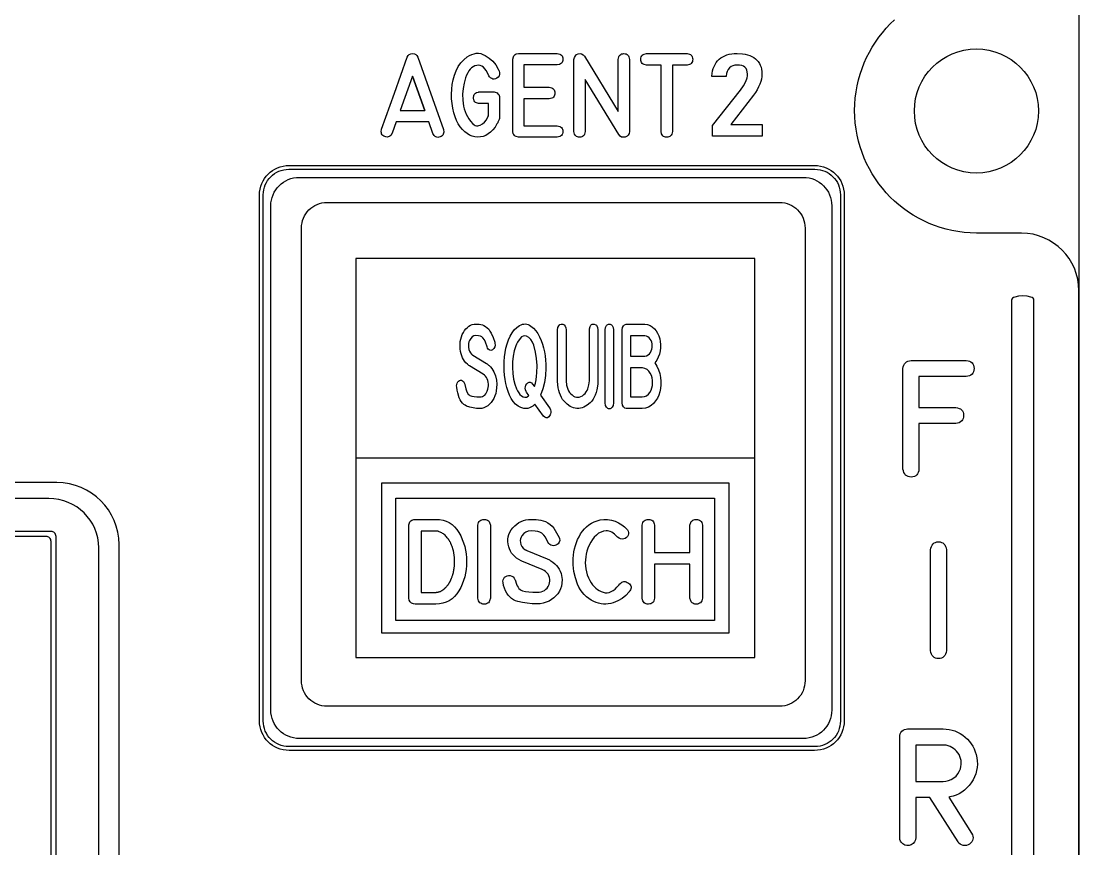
# Model space of a CAD drawing. Extents: x 27 to 704, y 10 to 614.
# Drawn here: x 483.9 to 526.32, y 533.71 to 566.89 of the extents above; entities that cross this region are included whole.
import ezdxf

# ---------------------------------------------------------------- set-up
doc = ezdxf.new("R2010")
doc.units = 0
for name, color, linetype in [('_BACKPANEL', 5, 'CONTINUOUS'), ('_ENGRAVING', 105, 'CONTINUOUS'), ('_LABELS', 30, 'CONTINUOUS'), ('_TOPLAYER', 1, 'CONTINUOUS')]:
    doc.layers.add(name, color=color, linetype=linetype)

msp = doc.modelspace()

# ---------------------------------------------------------------- linework, layer by layer
at = {"layer": '_BACKPANEL'}
for points in [[(526.321, 576.81), (526.321, 572.142), (526.321, 562.805), (526.321, 553.469), (526.321, 511.454), (526.321, 502.117), (203.984, 502.117), (203.984, 511.454), (203.984, 553.469), (203.984, 562.805), (203.984, 572.142), (203.984, 576.81)], [(522.213, 560.802), (521.959, 560.815), (521.712, 560.852), (521.473, 560.914), (521.245, 560.997), (521.027, 561.102), (520.822, 561.227), (520.631, 561.37), (520.454, 561.53), (520.293, 561.707), (520.15, 561.899), (520.026, 562.104), (519.921, 562.321), (519.837, 562.55), (519.776, 562.788), (519.738, 563.035), (519.725, 563.29), (519.738, 563.544), (519.776, 563.791), (519.837, 564.03), (519.921, 564.258), (520.026, 564.476), (520.15, 564.681), (520.293, 564.873), (520.454, 565.049), (520.631, 565.21), (520.822, 565.353), (521.027, 565.478), (521.245, 565.583), (521.473, 565.666), (521.712, 565.727), (521.959, 565.765), (522.213, 565.778), (522.468, 565.765), (522.715, 565.727), (522.953, 565.666), (523.182, 565.583), (523.399, 565.478), (523.605, 565.353), (523.796, 565.21), (523.973, 565.049), (524.133, 564.873), (524.277, 564.681), (524.401, 564.476), (524.506, 564.258), (524.59, 564.03), (524.651, 563.791), (524.689, 563.544), (524.702, 563.29), (524.689, 563.035), (524.651, 562.788), (524.59, 562.55), (524.506, 562.321), (524.401, 562.104), (524.277, 561.899), (524.133, 561.707), (523.973, 561.53), (523.796, 561.37), (523.605, 561.227), (523.399, 561.102), (523.182, 560.997), (522.953, 560.914), (522.715, 560.852), (522.468, 560.815)], [(494.636, 560.954), (515.732, 560.954), (515.837, 560.949), (515.939, 560.933), (516.038, 560.908), (516.132, 560.874), (516.222, 560.831), (516.307, 560.779), (516.386, 560.72), (516.459, 560.654), (516.525, 560.581), (516.584, 560.502), (516.635, 560.417), (516.678, 560.327), (516.713, 560.233), (516.738, 560.134), (516.754, 560.032), (516.759, 559.927), (516.759, 538.832), (516.754, 538.726), (516.738, 538.624), (516.713, 538.526), (516.678, 538.431), (516.635, 538.341), (516.584, 538.257), (516.525, 538.177), (516.459, 538.105), (516.386, 538.038), (516.307, 537.979), (516.222, 537.928), (516.132, 537.885), (516.038, 537.85), (515.939, 537.825), (515.837, 537.81), (515.732, 537.804), (494.636, 537.804), (494.531, 537.81), (494.429, 537.825), (494.33, 537.85), (494.236, 537.885), (494.146, 537.928), (494.061, 537.979), (493.982, 538.038), (493.909, 538.105), (493.843, 538.177), (493.784, 538.257), (493.733, 538.341), (493.689, 538.431), (493.655, 538.526), (493.63, 538.624), (493.614, 538.726), (493.609, 538.832), (493.609, 559.927), (493.614, 560.032), (493.63, 560.134), (493.655, 560.233), (493.689, 560.327), (493.733, 560.417), (493.784, 560.502), (493.843, 560.581), (493.909, 560.654), (493.982, 560.72), (494.061, 560.779), (494.146, 560.831), (494.236, 560.874), (494.33, 560.908), (494.429, 560.933), (494.531, 560.949)]]:
    msp.add_lwpolyline(points, close=True, dxfattribs=at)
at = {"layer": '_ENGRAVING'}
for points in [[(498.353, 562.555), (498.869, 564), (499.385, 565.445), (499.418, 565.51), (499.465, 565.557), (499.524, 565.585), (499.596, 565.595), (499.668, 565.587), (499.728, 565.559), (499.774, 565.511), (499.808, 565.445), (500.839, 562.547), (500.848, 562.442), (500.842, 562.397), (500.828, 562.357), (500.807, 562.322), (500.779, 562.293), (500.743, 562.268), (500.7, 562.249), (500.655, 562.236), (500.613, 562.232), (500.573, 562.237), (500.535, 562.25), (500.501, 562.271), (500.469, 562.301), (500.413, 562.386), (500.247, 562.855), (498.937, 562.855), (498.776, 562.398), (498.719, 562.312), (498.687, 562.282), (498.652, 562.261), (498.614, 562.248), (498.573, 562.244), (498.53, 562.249), (498.484, 562.263), (498.44, 562.283), (498.404, 562.308), (498.376, 562.337), (498.356, 562.372), (498.344, 562.41), (498.339, 562.454)], [(502.255, 563.591), (502.241, 563.593), (502.155, 563.616), (502.121, 563.636), (502.093, 563.662), (502.072, 563.693), (502.057, 563.73), (502.044, 563.821), (502.057, 563.911), (502.072, 563.948), (502.093, 563.979), (502.121, 564.005), (502.155, 564.025), (502.241, 564.048), (502.255, 564.052), (502.269, 564.052), (502.863, 564.052), (502.908, 564.047), (502.949, 564.035), (502.988, 564.013), (503.023, 563.984), (503.052, 563.948), (503.073, 563.909), (503.085, 563.866), (503.089, 563.821), (503.089, 562.99), (503.07, 562.947), (503.059, 562.921), (503.048, 562.896), (503.035, 562.872), (503.022, 562.847), (503.011, 562.822), (502.998, 562.798), (502.983, 562.773), (502.903, 562.647), (502.818, 562.537), (502.728, 562.445), (502.634, 562.371), (502.534, 562.313), (502.43, 562.273), (502.322, 562.25), (502.208, 562.245), (502.095, 562.256), (501.986, 562.283), (501.882, 562.326), (501.782, 562.384), (501.687, 562.459), (501.597, 562.549), (501.511, 562.656), (501.43, 562.778), (501.36, 562.91), (501.3, 563.057), (501.249, 563.22), (501.208, 563.399), (501.179, 563.586), (501.161, 563.775), (501.157, 563.967), (501.165, 564.161), (501.187, 564.353), (501.224, 564.54), (501.276, 564.723), (501.343, 564.901), (501.426, 565.068), (501.528, 565.217), (501.648, 565.347), (501.787, 565.459), (501.879, 565.516), (501.971, 565.559), (502.062, 565.588), (502.152, 565.602), (502.242, 565.603), (502.331, 565.589), (502.419, 565.561), (502.507, 565.519), (502.672, 565.411), (502.814, 565.284), (502.934, 565.137), (503.031, 564.969), (503.044, 564.943), (503.054, 564.92), (503.067, 564.896), (503.085, 564.821), (503.084, 564.754), (503.064, 564.694), (503.025, 564.642), (502.977, 564.602), (502.928, 564.577), (502.876, 564.567), (502.822, 564.572), (502.771, 564.589), (502.726, 564.617), (502.687, 564.655), (502.654, 564.704), (502.605, 564.814), (502.553, 564.908), (502.497, 564.985), (502.438, 565.045), (502.376, 565.089), (502.31, 565.115), (502.241, 565.125), (502.169, 565.119), (502.097, 565.098), (502.03, 565.065), (501.967, 565.021), (501.91, 564.964), (501.856, 564.897), (501.808, 564.817), (501.764, 564.726), (501.724, 564.624), (501.663, 564.41), (501.624, 564.188), (501.606, 563.959), (501.61, 563.721), (501.622, 563.603), (501.641, 563.488), (501.668, 563.377), (501.703, 563.27), (501.745, 563.166), (501.795, 563.067), (501.853, 562.971), (501.919, 562.88), (502.015, 562.776), (502.063, 562.74), (502.112, 562.714), (502.161, 562.7), (502.21, 562.695), (502.259, 562.702), (502.308, 562.719), (502.402, 562.774), (502.485, 562.848), (502.558, 562.942), (502.62, 563.055), (502.638, 563.091), (502.638, 563.591)], [(505.398, 565.138), (504.065, 565.138), (504.065, 564.242), (505.081, 564.242), (505.181, 564.214), (505.22, 564.193), (505.252, 564.166), (505.277, 564.134), (505.295, 564.097), (505.305, 564.055), (505.309, 564.008), (505.305, 563.961), (505.294, 563.919), (505.276, 563.882), (505.251, 563.851), (505.219, 563.824), (505.18, 563.803), (505.081, 563.776), (504.065, 563.776), (504.065, 562.7), (505.398, 562.7), (505.497, 562.672), (505.536, 562.651), (505.568, 562.625), (505.593, 562.593), (505.61, 562.557), (505.621, 562.515), (505.625, 562.468), (505.621, 562.422), (505.61, 562.38), (505.593, 562.344), (505.568, 562.313), (505.536, 562.287), (505.497, 562.266), (505.398, 562.239), (503.842, 562.239), (503.752, 562.263), (503.715, 562.284), (503.684, 562.31), (503.658, 562.342), (503.638, 562.38), (503.613, 562.472), (503.613, 565.366), (503.639, 565.461), (503.66, 565.5), (503.686, 565.532), (503.717, 565.557), (503.753, 565.576), (503.842, 565.595), (505.398, 565.595), (505.497, 565.574), (505.536, 565.555), (505.568, 565.529), (505.592, 565.497), (505.61, 565.459), (505.62, 565.415), (505.624, 565.365), (505.62, 565.315), (505.609, 565.271), (505.592, 565.234), (505.567, 565.202), (505.535, 565.177), (505.496, 565.158)], [(508.292, 562.465), (508.281, 562.387), (508.251, 562.324), (508.2, 562.278), (508.128, 562.246), (508.051, 562.235), (507.983, 562.247), (507.925, 562.284), (507.875, 562.344), (506.525, 564.551), (506.525, 562.465), (506.497, 562.365), (506.476, 562.325), (506.45, 562.293), (506.419, 562.268), (506.384, 562.25), (506.343, 562.239), (506.297, 562.236), (506.252, 562.239), (506.211, 562.25), (506.175, 562.268), (506.145, 562.293), (506.119, 562.325), (506.098, 562.365), (506.071, 562.465), (506.071, 565.359), (506.091, 565.437), (506.126, 565.501), (506.177, 565.55), (506.243, 565.584), (506.313, 565.598), (506.377, 565.586), (506.436, 565.547), (506.488, 565.482), (507.838, 563.271), (507.838, 565.359), (507.864, 565.462), (507.885, 565.502), (507.912, 565.535), (507.944, 565.56), (507.981, 565.578), (508.024, 565.588), (508.072, 565.591), (508.12, 565.587), (508.162, 565.576), (508.198, 565.558), (508.229, 565.532), (508.253, 565.5), (508.272, 565.46), (508.292, 565.359)], [(509.568, 562.468), (509.568, 565.133), (508.978, 565.133), (508.88, 565.154), (508.841, 565.174), (508.809, 565.2), (508.785, 565.232), (508.767, 565.27), (508.757, 565.314), (508.754, 565.364), (508.757, 565.414), (508.768, 565.458), (508.786, 565.496), (508.81, 565.528), (508.842, 565.554), (508.88, 565.574), (508.978, 565.595), (510.61, 565.595), (510.707, 565.574), (510.745, 565.554), (510.776, 565.528), (510.801, 565.496), (510.818, 565.458), (510.829, 565.414), (510.832, 565.364), (510.829, 565.313), (510.819, 565.269), (510.801, 565.231), (510.777, 565.199), (510.746, 565.173), (510.707, 565.154), (510.61, 565.133), (510.021, 565.133), (510.021, 562.468), (509.993, 562.367), (509.971, 562.327), (509.944, 562.295), (509.911, 562.27), (509.874, 562.252), (509.832, 562.242), (509.784, 562.239), (509.737, 562.243), (509.696, 562.255), (509.66, 562.273), (509.63, 562.298), (509.606, 562.33), (509.587, 562.369)], [(512.61, 565.6), (512.837, 565.587), (512.941, 565.57), (513.037, 565.546), (513.126, 565.516), (513.208, 565.479), (513.283, 565.436), (513.35, 565.386), (513.411, 565.33), (513.464, 565.268), (513.508, 565.2), (513.545, 565.126), (513.573, 565.047), (513.593, 564.961), (513.605, 564.87), (513.609, 564.772), (513.609, 564.766), (513.604, 564.67), (513.588, 564.571), (513.561, 564.468), (513.523, 564.362), (513.475, 564.253), (513.416, 564.144), (513.348, 564.035), (513.269, 563.925), (512.358, 562.75), (513.62, 562.75), (513.62, 562.287), (511.631, 562.287), (511.631, 562.711), (512.756, 564.128), (512.874, 564.3), (512.96, 564.466), (513.013, 564.623), (513.027, 564.695), (513.031, 564.764), (513.031, 564.772), (513.024, 564.855), (513.005, 564.927), (512.972, 564.989), (512.926, 565.041), (512.868, 565.081), (512.798, 565.11), (512.716, 565.127), (512.623, 565.133), (512.528, 565.126), (512.444, 565.104), (512.37, 565.068), (512.306, 565.018), (512.253, 564.955), (512.214, 564.879), (512.187, 564.791), (512.172, 564.689), (512.172, 564.673), (511.594, 564.673), (511.594, 564.689), (511.607, 564.796), (511.627, 564.896), (511.654, 564.99), (511.688, 565.077), (511.729, 565.158), (511.777, 565.233), (511.833, 565.301), (511.895, 565.363), (511.964, 565.419), (512.039, 565.467), (512.119, 565.507), (512.206, 565.541), (512.298, 565.567), (512.396, 565.585), (512.5, 565.596)], [(500.083, 563.316), (499.594, 564.692), (499.102, 563.316)], [(499.594, 564.692), (500.083, 563.316)], [(494.646, 561.108), (515.722, 561.108), (515.844, 561.101), (515.962, 561.083), (516.076, 561.054), (516.186, 561.014), (516.29, 560.964), (516.388, 560.905), (516.48, 560.836), (516.564, 560.76), (516.641, 560.675), (516.709, 560.584), (516.769, 560.485), (516.819, 560.381), (516.859, 560.272), (516.888, 560.158), (516.906, 560.039), (516.912, 559.917), (516.912, 538.842), (516.906, 538.72), (516.888, 538.601), (516.859, 538.487), (516.819, 538.377), (516.769, 538.273), (516.709, 538.175), (516.641, 538.083), (516.564, 537.999), (516.48, 537.922), (516.388, 537.854), (516.29, 537.794), (516.186, 537.744), (516.076, 537.704), (515.962, 537.675), (515.844, 537.657), (515.722, 537.651), (494.646, 537.651), (494.524, 537.657), (494.406, 537.675), (494.291, 537.704), (494.182, 537.744), (494.078, 537.794), (493.98, 537.854), (493.888, 537.922), (493.804, 537.999), (493.727, 538.083), (493.658, 538.175), (493.599, 538.273), (493.549, 538.377), (493.509, 538.487), (493.48, 538.601), (493.462, 538.72), (493.456, 538.842), (493.456, 559.917), (493.462, 560.039), (493.48, 560.158), (493.509, 560.272), (493.549, 560.381), (493.599, 560.485), (493.658, 560.584), (493.727, 560.675), (493.804, 560.76), (493.888, 560.836), (493.98, 560.905), (494.078, 560.964), (494.182, 561.014), (494.291, 561.054), (494.406, 561.083), (494.524, 561.101)], [(495.054, 560.629), (515.27, 560.629), (515.387, 560.623), (515.501, 560.606), (515.611, 560.578), (515.716, 560.54), (515.815, 560.492), (515.91, 560.435), (515.997, 560.369), (516.078, 560.296), (516.152, 560.215), (516.218, 560.127), (516.275, 560.032), (516.323, 559.933), (516.361, 559.828), (516.389, 559.718), (516.406, 559.604), (516.412, 559.487), (516.412, 539.271), (516.406, 539.154), (516.389, 539.041), (516.361, 538.931), (516.323, 538.826), (516.275, 538.726), (516.218, 538.632), (516.152, 538.544), (516.078, 538.463), (515.997, 538.389), (515.91, 538.324), (515.815, 538.267), (515.716, 538.219), (515.611, 538.18), (515.501, 538.152), (515.387, 538.135), (515.27, 538.129), (495.054, 538.129), (494.937, 538.135), (494.824, 538.152), (494.714, 538.18), (494.609, 538.219), (494.509, 538.267), (494.415, 538.324), (494.327, 538.389), (494.246, 538.463), (494.172, 538.544), (494.107, 538.632), (494.05, 538.726), (494.002, 538.826), (493.963, 538.931), (493.935, 539.041), (493.918, 539.154), (493.912, 539.271), (493.912, 559.487), (493.918, 559.604), (493.935, 559.718), (493.963, 559.828), (494.002, 559.933), (494.05, 560.032), (494.107, 560.127), (494.172, 560.215), (494.246, 560.296), (494.327, 560.369), (494.415, 560.435), (494.509, 560.492), (494.609, 560.54), (494.714, 560.578), (494.824, 560.606), (494.937, 560.623)], [(519.267, 548.934), (519.267, 552.962), (519.281, 553.033), (519.303, 553.095), (519.332, 553.149), (519.369, 553.194), (519.413, 553.23), (519.465, 553.257), (519.525, 553.276), (519.592, 553.286), (521.802, 553.286), (521.876, 553.276), (521.941, 553.257), (521.995, 553.229), (522.04, 553.193), (522.074, 553.148), (522.099, 553.095), (522.114, 553.033), (522.119, 552.963), (522.114, 552.893), (522.099, 552.831), (522.074, 552.779), (522.039, 552.734), (521.993, 552.699), (521.938, 552.672), (521.873, 552.654), (521.797, 552.645), (519.909, 552.645), (519.909, 551.396), (521.382, 551.396), (521.456, 551.386), (521.52, 551.368), (521.574, 551.342), (521.619, 551.307), (521.654, 551.264), (521.68, 551.214), (521.695, 551.155), (521.701, 551.087), (521.697, 551.02), (521.683, 550.959), (521.658, 550.907), (521.624, 550.861), (521.579, 550.823), (521.523, 550.793), (521.458, 550.77), (521.382, 550.754), (519.909, 550.754), (519.909, 548.934), (519.899, 548.86), (519.881, 548.796), (519.855, 548.742), (519.82, 548.697), (519.777, 548.662), (519.726, 548.636), (519.667, 548.621), (519.6, 548.615), (519.532, 548.619), (519.471, 548.633), (519.418, 548.657), (519.373, 548.692), (519.335, 548.737), (519.305, 548.793), (519.282, 548.858)], [(521.017, 541.656), (521.001, 541.58), (520.978, 541.515), (520.948, 541.46), (520.911, 541.415), (520.867, 541.38), (520.816, 541.355), (520.757, 541.34), (520.692, 541.335), (520.627, 541.34), (520.569, 541.355), (520.518, 541.381), (520.474, 541.416), (520.437, 541.461), (520.407, 541.516), (520.385, 541.581), (520.369, 541.656), (520.369, 545.693), (520.385, 545.768), (520.407, 545.834), (520.437, 545.889), (520.474, 545.934), (520.518, 545.97), (520.569, 545.995), (520.627, 546.01), (520.692, 546.016), (520.757, 546.011), (520.816, 545.996), (520.867, 545.971), (520.911, 545.936), (520.948, 545.89), (520.978, 545.834), (521.001, 545.769), (521.017, 545.693)], [(522.019, 534.332), (522.05, 534.269), (522.069, 534.209), (522.076, 534.15), (522.072, 534.095), (522.056, 534.042), (522.028, 533.992), (521.988, 533.944), (521.937, 533.899), (521.88, 533.866), (521.819, 533.847), (521.754, 533.84), (521.685, 533.846), (521.618, 533.864), (521.561, 533.894), (521.514, 533.935), (521.476, 533.988), (520.35, 535.766), (519.779, 535.766), (519.779, 534.159), (519.768, 534.066), (519.734, 533.988), (519.678, 533.923), (519.599, 533.872), (519.51, 533.841), (519.424, 533.837), (519.341, 533.858), (519.261, 533.905), (519.206, 533.956), (519.167, 534.016), (519.143, 534.083), (519.135, 534.159), (519.135, 538.193), (519.141, 538.257), (519.159, 538.316), (519.187, 538.37), (519.228, 538.419), (519.277, 538.46), (519.331, 538.49), (519.39, 538.507), (519.455, 538.513), (520.873, 538.513), (520.999, 538.508), (521.12, 538.493), (521.238, 538.467), (521.351, 538.432), (521.46, 538.386), (521.564, 538.33), (521.665, 538.264), (521.761, 538.188), (521.851, 538.104), (521.932, 538.014), (522.004, 537.919), (522.067, 537.819), (522.121, 537.713), (522.166, 537.601), (522.202, 537.485), (522.229, 537.362), (522.247, 537.229), (522.251, 537.098), (522.242, 536.97), (522.22, 536.843), (522.185, 536.719), (522.137, 536.597), (522.076, 536.477), (522.002, 536.359), (521.918, 536.248), (521.827, 536.148), (521.73, 536.06), (521.626, 535.984), (521.516, 535.918), (521.399, 535.865), (521.275, 535.822), (521.145, 535.791), (521.101, 535.785)], [(520.873, 536.408), (520.987, 536.417), (521.097, 536.443), (521.202, 536.488), (521.303, 536.549), (521.394, 536.626), (521.469, 536.713), (521.527, 536.811), (521.569, 536.919), (521.591, 537.006), (521.603, 537.091), (521.606, 537.174), (521.598, 537.254), (521.581, 537.333), (521.554, 537.409), (521.518, 537.483), (521.471, 537.555), (521.417, 537.622), (521.359, 537.681), (521.295, 537.733), (521.227, 537.776), (521.154, 537.811), (521.076, 537.838), (520.993, 537.858), (520.905, 537.869), (519.779, 537.869), (519.779, 536.408)]]:
    msp.add_lwpolyline(points, close=True, dxfattribs=at)
for points in [[(524.522, 523.043), (524.522, 555.715), (524.522, 555.715), (524.512, 555.748), (524.486, 555.779), (524.445, 555.807), (524.39, 555.831), (524.247, 555.866), (524.072, 555.879), (524.071, 555.879), (523.896, 555.866), (523.753, 555.831), (523.698, 555.807), (523.657, 555.779), (523.63, 555.748), (523.621, 555.715), (523.621, 555.715), (523.621, 523.043)], [(487.827, 515.853), (487.827, 545.905), (487.814, 546.159), (487.776, 546.406), (487.714, 546.644), (487.63, 546.872), (487.525, 547.089), (487.4, 547.294), (487.256, 547.485), (487.094, 547.662), (486.917, 547.822), (486.724, 547.965), (486.518, 548.089), (486.3, 548.194), (486.07, 548.277), (485.83, 548.339), (485.582, 548.376), (485.326, 548.389), (431.817, 548.389)], [(487.008, 516.092), (487.008, 545.78), (486.998, 545.981), (486.967, 546.177), (486.918, 546.366), (486.851, 546.547), (486.767, 546.72), (486.666, 546.882), (486.551, 547.034), (486.422, 547.174), (486.28, 547.302), (486.126, 547.415), (485.961, 547.514), (485.786, 547.597), (485.603, 547.663), (485.411, 547.712), (485.212, 547.742), (485.008, 547.752), (432.008, 547.752)]]:
    msp.add_lwpolyline(points, dxfattribs=at)
at = {"layer": '_LABELS'}
for points in [[(513.322, 541.378), (513.322, 557.38), (497.322, 557.38), (497.322, 541.378)], [(502.567, 553.161), (502.586, 553.149), (502.608, 553.134), (502.627, 553.119), (502.645, 553.103), (502.665, 553.088), (502.722, 553.031), (502.772, 552.97), (502.817, 552.903), (502.857, 552.831), (502.919, 552.672), (502.958, 552.492), (502.971, 552.341), (502.968, 552.185), (502.954, 552.075), (502.93, 551.969), (502.896, 551.867), (502.854, 551.769), (502.803, 551.679), (502.746, 551.599), (502.684, 551.531), (502.615, 551.473), (502.537, 551.424), (502.458, 551.389), (502.377, 551.368), (502.296, 551.361), (502.158, 551.367), (502.024, 551.385), (501.893, 551.416), (501.766, 551.459), (501.705, 551.489), (501.648, 551.529), (501.597, 551.58), (501.549, 551.64), (501.507, 551.711), (501.468, 551.793), (501.406, 551.987), (501.384, 552.099), (501.367, 552.215), (501.363, 552.273), (501.369, 552.327), (501.384, 552.378), (501.41, 552.425), (501.442, 552.464), (501.477, 552.488), (501.517, 552.499), (501.56, 552.495), (501.604, 552.475), (501.64, 552.441), (501.669, 552.394), (501.691, 552.333), (501.695, 552.318), (501.729, 552.156), (501.774, 552.031), (501.829, 551.942), (501.861, 551.911), (501.895, 551.889), (501.974, 551.859), (502.066, 551.838), (502.173, 551.827), (502.293, 551.826), (502.349, 551.831), (502.401, 551.845), (502.448, 551.869), (502.491, 551.902), (502.529, 551.945), (502.562, 551.997), (502.591, 552.059), (502.615, 552.131), (502.63, 552.199), (502.637, 552.269), (502.636, 552.34), (502.627, 552.413), (502.611, 552.483), (502.588, 552.547), (502.559, 552.605), (502.523, 552.657), (502.483, 552.697), (502.432, 552.735), (501.878, 553.071), (501.86, 553.084), (501.795, 553.137), (501.737, 553.194), (501.685, 553.257), (501.64, 553.325), (501.601, 553.398), (501.569, 553.476), (501.542, 553.56), (501.523, 553.649), (501.507, 553.754), (501.5, 553.856), (501.501, 553.955), (501.511, 554.051), (501.529, 554.145), (501.556, 554.236), (501.591, 554.324), (501.635, 554.41), (501.684, 554.489), (501.738, 554.557), (501.796, 554.615), (501.857, 554.663), (501.922, 554.699), (501.99, 554.726), (502.063, 554.742), (502.139, 554.747), (502.27, 554.742), (502.395, 554.71), (502.455, 554.688), (502.516, 554.656), (502.587, 554.602), (502.649, 554.54), (502.702, 554.468), (502.747, 554.387), (502.823, 554.21), (502.891, 554.018), (502.902, 553.975), (502.906, 553.898), (502.89, 553.828), (502.86, 553.765), (502.835, 553.735), (502.803, 553.71), (502.77, 553.695), (502.735, 553.692), (502.699, 553.699), (502.664, 553.716), (502.633, 553.743), (502.607, 553.782), (502.585, 553.831), (502.519, 554.027), (502.476, 554.119), (502.42, 554.194), (502.369, 554.233), (502.315, 554.26), (502.237, 554.278), (502.127, 554.283), (502.051, 554.27), (501.985, 554.233), (501.929, 554.174), (501.882, 554.091), (501.857, 554.029), (501.842, 553.963), (501.836, 553.894), (501.839, 553.821), (501.853, 553.734), (501.878, 553.658), (501.915, 553.592), (501.963, 553.536), (501.974, 553.526), (501.987, 553.515), (502, 553.507), (502.014, 553.498)], [(504.944, 552.975), (504.927, 552.686), (504.886, 552.409), (504.821, 552.145), (504.731, 551.894), (505.09, 551.389), (505.115, 551.348), (505.131, 551.303), (505.139, 551.254), (505.139, 551.202), (505.13, 551.15), (505.115, 551.104), (505.092, 551.064), (505.063, 551.03), (505.006, 550.992), (504.951, 550.984), (504.899, 551.008), (504.85, 551.061), (504.506, 551.54), (504.497, 551.53), (504.49, 551.523), (504.419, 551.458), (504.345, 551.41), (504.285, 551.384), (504.225, 551.367), (504.166, 551.358), (504.107, 551.357), (504.065, 551.362), (503.94, 551.399), (503.826, 551.458), (503.724, 551.54), (503.634, 551.645), (503.555, 551.767), (503.485, 551.902), (503.425, 552.049), (503.375, 552.208), (503.337, 552.359), (503.308, 552.521), (503.286, 552.693), (503.273, 552.875), (503.268, 553.061), (503.273, 553.246), (503.287, 553.428), (503.311, 553.608), (503.344, 553.784), (503.388, 553.951), (503.443, 554.11), (503.508, 554.262), (503.585, 554.399), (503.674, 554.516), (503.775, 554.613), (503.889, 554.69), (503.948, 554.719), (504.006, 554.738), (504.064, 554.748), (504.121, 554.75), (504.177, 554.742), (504.233, 554.726), (504.288, 554.7), (504.343, 554.666), (504.446, 554.58), (504.539, 554.48), (504.621, 554.364), (504.692, 554.233), (504.753, 554.091), (504.806, 553.943), (504.85, 553.789), (504.886, 553.63), (504.913, 553.468), (504.931, 553.304), (504.942, 553.14)], [(507.028, 552.473), (507.028, 552.44), (507.023, 552.341), (506.986, 552.104), (506.958, 551.998), (506.923, 551.901), (506.882, 551.811), (506.836, 551.73), (506.782, 551.658), (506.723, 551.593), (506.596, 551.489), (506.531, 551.449), (506.465, 551.417), (506.397, 551.392), (506.329, 551.376), (506.26, 551.368), (506.19, 551.368), (506.119, 551.376), (506.051, 551.392), (505.984, 551.416), (505.918, 551.447), (505.791, 551.535), (505.671, 551.654), (505.616, 551.725), (505.567, 551.804), (505.525, 551.891), (505.49, 551.985), (505.461, 552.088), (505.439, 552.197), (505.416, 552.44), (505.416, 552.473), (505.416, 554.515), (505.429, 554.604), (505.462, 554.678), (505.505, 554.726), (505.558, 554.747), (505.619, 554.742), (505.678, 554.714), (505.72, 554.667), (505.745, 554.601), (505.753, 554.515), (505.753, 552.473), (505.775, 552.295), (505.795, 552.215), (505.822, 552.141), (505.856, 552.072), (505.896, 552.01), (505.942, 551.954), (505.995, 551.904), (506.052, 551.863), (506.109, 551.834), (506.167, 551.818), (506.225, 551.814), (506.285, 551.822), (506.345, 551.842), (506.406, 551.875), (506.467, 551.92), (506.519, 551.969), (506.564, 552.025), (506.601, 552.087), (506.63, 552.155), (506.672, 552.307), (506.692, 552.473), (506.692, 554.515), (506.694, 554.56), (506.716, 554.648), (506.753, 554.707), (506.778, 554.727), (506.806, 554.739), (506.875, 554.743), (506.942, 554.722), (506.968, 554.702), (506.99, 554.676), (507.019, 554.607), (507.028, 554.515)], [(507.66, 551.584), (507.639, 551.482), (507.604, 551.409), (507.581, 551.384), (507.554, 551.366), (507.523, 551.355), (507.489, 551.352), (507.455, 551.355), (507.425, 551.366), (507.398, 551.385), (507.375, 551.41), (507.34, 551.483), (507.32, 551.584), (507.32, 554.512), (507.34, 554.614), (507.375, 554.687), (507.398, 554.713), (507.425, 554.731), (507.455, 554.742), (507.489, 554.746), (507.523, 554.742), (507.554, 554.732), (507.581, 554.713), (507.604, 554.688), (507.639, 554.614), (507.66, 554.512)], [(508.912, 554.747), (509.021, 554.725), (509.121, 554.686), (509.213, 554.63), (509.295, 554.556), (509.366, 554.47), (509.426, 554.376), (509.473, 554.273), (509.509, 554.161), (509.533, 554.044), (509.543, 553.923), (509.541, 553.798), (509.525, 553.67), (509.496, 553.542), (509.451, 553.419), (509.39, 553.302), (509.314, 553.19), (509.398, 553.054), (509.464, 552.911), (509.513, 552.764), (509.544, 552.611), (509.559, 552.458), (509.56, 552.31), (509.545, 552.167), (509.516, 552.029), (509.472, 551.899), (509.415, 551.779), (509.345, 551.669), (509.26, 551.569), (509.164, 551.485), (509.057, 551.422), (508.939, 551.378), (508.809, 551.356), (508.806, 551.356), (508.169, 551.356), (508.104, 551.381), (508.053, 551.427), (508.019, 551.496), (508, 551.586), (508, 554.512), (508.018, 554.603), (508.052, 554.673), (508.103, 554.721), (508.169, 554.747)], [(504.171, 552.011), (504.15, 552.048), (504.127, 552.11), (504.119, 552.172), (504.125, 552.235), (504.145, 552.298), (504.177, 552.353), (504.217, 552.391), (504.27, 552.414), (504.32, 552.414), (504.367, 552.391), (504.412, 552.344), (504.484, 552.242), (504.522, 552.375), (504.552, 552.512), (504.574, 552.652), (504.586, 552.795), (504.592, 553.084), (504.573, 553.369), (504.53, 553.624), (504.454, 553.897), (504.401, 554.025), (504.336, 554.128), (504.259, 554.206), (504.169, 554.26), (504.099, 554.277), (504.032, 554.268), (503.968, 554.233), (503.908, 554.172), (503.805, 554.022), (503.765, 553.946), (503.734, 553.868), (503.673, 553.671), (503.632, 553.46), (503.608, 553.237), (503.603, 553.001), (503.617, 552.765), (503.649, 552.544), (503.699, 552.338), (503.768, 552.147), (503.807, 552.065), (503.853, 551.992), (503.905, 551.926), (503.964, 551.869), (504.027, 551.829), (504.093, 551.813), (504.163, 551.823), (504.235, 551.857), (504.263, 551.879)], [(508.912, 554.277), (508.338, 554.277), (508.338, 553.46), (508.916, 553.46), (508.985, 553.478), (509.045, 553.508), (509.096, 553.552), (509.137, 553.608), (509.168, 553.673), (509.19, 553.74), (509.203, 553.809), (509.207, 553.88), (509.202, 553.951), (509.187, 554.019), (509.164, 554.083), (509.131, 554.145), (509.09, 554.198), (509.039, 554.238), (508.98, 554.264)], [(508.806, 551.824), (508.901, 551.84), (508.985, 551.876), (509.056, 551.931), (509.116, 552.006), (509.163, 552.094), (509.197, 552.186), (509.218, 552.283), (509.226, 552.385), (509.222, 552.487), (509.204, 552.586), (509.174, 552.682), (509.13, 552.775), (509.073, 552.857), (509.002, 552.921), (508.918, 552.967), (508.82, 552.995), (508.338, 552.995), (508.338, 551.824)], [(498.349, 548.362), (498.349, 548.22), (498.349, 542.362), (512.295, 542.362), (512.295, 548.362)], [(498.92, 547.764), (511.705, 547.764), (511.705, 542.862), (498.92, 542.862)], [(499.695, 546.918), (500.527, 546.918), (500.677, 546.909), (500.818, 546.885), (500.949, 546.843), (501.07, 546.785), (501.181, 546.711), (501.283, 546.619), (501.375, 546.512), (501.457, 546.387), (501.529, 546.253), (501.592, 546.115), (501.645, 545.974), (501.689, 545.83), (501.722, 545.683), (501.747, 545.532), (501.761, 545.378), (501.766, 545.22), (501.761, 545.063), (501.747, 544.909), (501.722, 544.758), (501.688, 544.61), (501.645, 544.466), (501.592, 544.325), (501.529, 544.187), (501.456, 544.053), (501.373, 543.929), (501.282, 543.821), (501.18, 543.73), (501.069, 543.655), (500.948, 543.597), (500.817, 543.556), (500.677, 543.531), (500.527, 543.523), (499.695, 543.523), (499.698, 543.523), (499.695, 543.523), (499.631, 543.533), (499.551, 543.562), (499.494, 543.61), (499.46, 543.675), (499.449, 543.758), (499.447, 543.758), (499.449, 546.686), (499.447, 546.699), (499.454, 546.743), (499.469, 546.783), (499.493, 546.82), (499.524, 546.854), (499.562, 546.882), (499.603, 546.902), (499.648, 546.914), (499.697, 546.918)], [(502.718, 543.751), (502.688, 543.649), (502.665, 543.609), (502.636, 543.576), (502.602, 543.551), (502.562, 543.533), (502.517, 543.522), (502.467, 543.519), (502.416, 543.522), (502.371, 543.533), (502.332, 543.552), (502.298, 543.577), (502.269, 543.61), (502.246, 543.65), (502.217, 543.751), (502.217, 546.682), (502.246, 546.785), (502.269, 546.825), (502.298, 546.858), (502.332, 546.884), (502.371, 546.902), (502.416, 546.913), (502.467, 546.917), (502.517, 546.913), (502.562, 546.903), (502.602, 546.884), (502.636, 546.859), (502.665, 546.826), (502.688, 546.785), (502.718, 546.682)], [(504.998, 545.33), (505.026, 545.318), (505.058, 545.303), (505.086, 545.288), (505.114, 545.272), (505.143, 545.257), (505.226, 545.2), (505.301, 545.139), (505.368, 545.072), (505.426, 545), (505.476, 544.923), (505.518, 544.84), (505.551, 544.753), (505.576, 544.66), (505.595, 544.509), (505.59, 544.353), (505.569, 544.243), (505.534, 544.136), (505.485, 544.034), (505.421, 543.936), (505.347, 543.846), (505.263, 543.767), (505.17, 543.698), (505.069, 543.64), (504.954, 543.591), (504.837, 543.556), (504.718, 543.535), (504.597, 543.528), (504.394, 543.534), (504.196, 543.552), (504.003, 543.583), (503.814, 543.626), (503.724, 543.656), (503.641, 543.696), (503.565, 543.747), (503.495, 543.808), (503.432, 543.879), (503.375, 543.96), (503.325, 544.052), (503.282, 544.154), (503.25, 544.267), (503.226, 544.383), (503.22, 544.441), (503.228, 544.495), (503.251, 544.546), (503.288, 544.594), (503.336, 544.632), (503.388, 544.657), (503.447, 544.667), (503.51, 544.663), (503.575, 544.643), (503.629, 544.609), (503.672, 544.562), (503.705, 544.501), (503.71, 544.486), (503.76, 544.324), (503.791, 544.257), (503.826, 544.199), (503.865, 544.149), (503.908, 544.109), (503.955, 544.078), (504.006, 544.056), (504.122, 544.026), (504.258, 544.006), (504.416, 543.995), (504.593, 543.993), (504.677, 543.998), (504.753, 544.013), (504.823, 544.036), (504.885, 544.07), (504.941, 544.113), (504.991, 544.165), (505.033, 544.227), (505.069, 544.299), (505.091, 544.367), (505.101, 544.437), (505.1, 544.508), (505.086, 544.581), (505.062, 544.651), (505.029, 544.716), (504.985, 544.774), (504.933, 544.826), (504.873, 544.866), (504.798, 544.904), (503.98, 545.24), (503.954, 545.253), (503.858, 545.306), (503.772, 545.363), (503.696, 545.426), (503.629, 545.494), (503.571, 545.567), (503.523, 545.646), (503.484, 545.73), (503.455, 545.819), (503.432, 545.923), (503.421, 546.025), (503.423, 546.125), (503.437, 546.221), (503.464, 546.315), (503.504, 546.406), (503.556, 546.495), (503.621, 546.58), (503.694, 546.659), (503.773, 546.728), (503.858, 546.786), (503.949, 546.833), (504.044, 546.87), (504.146, 546.897), (504.253, 546.912), (504.365, 546.918), (504.56, 546.913), (504.744, 546.88), (504.832, 546.859), (504.922, 546.827), (505.027, 546.773), (505.119, 546.711), (505.197, 546.639), (505.263, 546.558), (505.376, 546.38), (505.477, 546.188), (505.493, 546.145), (505.498, 546.068), (505.475, 545.998), (505.431, 545.935), (505.394, 545.905), (505.347, 545.88), (505.298, 545.865), (505.246, 545.861), (505.192, 545.868), (505.141, 545.885), (505.096, 545.913), (505.057, 545.952), (505.025, 546.001), (504.926, 546.197), (504.864, 546.289), (504.781, 546.364), (504.706, 546.403), (504.625, 546.43), (504.51, 546.449), (504.348, 546.454), (504.236, 546.44), (504.139, 546.404), (504.055, 546.344), (503.985, 546.261), (503.95, 546.199), (503.927, 546.133), (503.918, 546.064), (503.922, 545.991), (503.943, 545.904), (503.98, 545.828), (504.035, 545.762), (504.106, 545.706), (504.122, 545.695), (504.141, 545.684), (504.16, 545.676), (504.182, 545.668)], [(508.31, 544.053), (508.294, 544.032), (508.285, 544.02), (508.278, 544.01), (508.147, 543.868), (507.998, 543.748), (507.83, 543.649), (507.643, 543.573), (507.544, 543.546), (507.447, 543.527), (507.349, 543.519), (507.252, 543.52), (507.156, 543.531), (507.059, 543.551), (506.963, 543.581), (506.868, 543.62), (506.76, 543.677), (506.661, 543.742), (506.568, 543.816), (506.483, 543.9), (506.405, 543.992), (506.335, 544.094), (506.272, 544.204), (506.217, 544.323), (506.127, 544.574), (506.068, 544.829), (506.038, 545.089), (506.038, 545.354), (506.049, 545.486), (506.068, 545.616), (506.094, 545.742), (506.128, 545.867), (506.169, 545.988), (506.218, 546.107), (506.274, 546.223), (506.338, 546.336), (506.41, 546.443), (506.489, 546.539), (506.576, 546.624), (506.671, 546.7), (506.773, 546.765), (506.883, 546.819), (507.001, 546.863), (507.126, 546.896), (507.274, 546.917), (507.422, 546.915), (507.57, 546.89), (507.718, 546.842), (507.859, 546.777), (507.986, 546.7), (508.101, 546.611), (508.202, 546.51), (508.211, 546.498), (508.243, 546.447), (508.26, 546.394), (508.26, 546.338), (508.244, 546.28), (508.215, 546.227), (508.177, 546.184), (508.128, 546.152), (508.069, 546.132), (508.003, 546.124), (507.939, 546.134), (507.877, 546.162), (507.818, 546.208), (507.701, 546.321), (507.586, 546.4), (507.529, 546.427), (507.473, 546.445), (507.418, 546.455), (507.362, 546.457), (507.256, 546.443), (507.155, 546.41), (507.06, 546.358), (506.97, 546.288), (506.887, 546.203), (506.812, 546.106), (506.743, 545.999), (506.682, 545.88), (506.63, 545.758), (506.589, 545.639), (506.56, 545.525), (506.541, 545.414), (506.529, 545.293), (506.526, 545.172), (506.532, 545.05), (506.547, 544.928), (506.571, 544.807), (506.606, 544.69), (506.651, 544.577), (506.707, 544.468), (506.762, 544.378), (506.82, 544.296), (506.881, 544.224), (506.947, 544.16), (507.015, 544.106), (507.087, 544.06), (507.163, 544.023), (507.241, 543.994), (507.322, 543.978), (507.402, 543.977), (507.481, 543.99), (507.56, 544.019), (507.639, 544.063), (507.717, 544.121), (507.794, 544.195), (507.871, 544.284), (507.905, 544.327), (507.947, 544.365), (507.989, 544.394), (508.032, 544.413), (508.076, 544.422), (508.12, 544.421), (508.165, 544.411), (508.21, 544.392), (508.256, 544.362), (508.297, 544.328), (508.328, 544.292), (508.35, 544.255), (508.362, 544.217), (508.363, 544.177), (508.355, 544.137), (508.337, 544.096)], [(508.803, 543.751), (508.803, 546.682), (508.815, 546.738), (508.833, 546.787), (508.856, 546.827), (508.886, 546.86), (508.921, 546.886), (508.962, 546.904), (509.008, 546.914), (509.061, 546.917), (509.113, 546.912), (509.159, 546.901), (509.198, 546.882), (509.231, 546.856), (509.258, 546.823), (509.279, 546.783), (509.293, 546.736), (509.301, 546.682), (509.301, 545.587), (510.724, 545.587), (510.724, 546.682), (510.753, 546.785), (510.776, 546.825), (510.805, 546.858), (510.839, 546.884), (510.878, 546.902), (510.923, 546.913), (510.974, 546.917), (511.024, 546.913), (511.069, 546.903), (511.109, 546.884), (511.143, 546.859), (511.172, 546.826), (511.195, 546.785), (511.225, 546.682), (511.225, 543.751), (511.195, 543.649), (511.172, 543.609), (511.143, 543.576), (511.109, 543.551), (511.069, 543.533), (511.024, 543.522), (510.974, 543.519), (510.923, 543.522), (510.878, 543.533), (510.839, 543.552), (510.805, 543.577), (510.776, 543.61), (510.753, 543.65), (510.724, 543.751), (510.724, 545.116), (509.301, 545.116), (509.301, 543.751), (509.293, 543.698), (509.279, 543.651), (509.258, 543.612), (509.231, 543.579), (509.198, 543.554), (509.159, 543.535), (509.113, 543.524), (509.061, 543.519), (509.008, 543.522), (508.962, 543.533), (508.921, 543.55), (508.886, 543.576), (508.856, 543.608), (508.833, 543.649), (508.815, 543.696)], [(500.527, 543.99), (500.534, 543.99), (500.543, 543.99), (500.549, 543.991), (500.557, 543.992), (500.565, 543.993), (500.575, 543.993), (500.582, 543.994), (500.591, 543.995), (500.598, 543.996), (500.607, 543.997), (500.621, 544), (500.628, 544.003), (500.637, 544.007), (500.645, 544.008), (500.654, 544.01), (500.662, 544.012), (500.67, 544.015), (500.686, 544.022), (500.704, 544.028), (500.711, 544.031), (500.72, 544.035), (500.734, 544.043), (500.752, 544.052), (500.759, 544.056), (500.768, 544.061), (500.783, 544.071), (500.791, 544.076), (500.801, 544.081), (500.808, 544.086), (500.817, 544.093), (500.824, 544.097), (500.833, 544.103), (500.851, 544.116), (500.865, 544.129), (500.872, 544.136), (500.881, 544.144), (500.888, 544.151), (500.897, 544.159), (500.912, 544.173), (500.92, 544.179), (500.928, 544.187), (500.935, 544.195), (500.944, 544.204), (500.958, 544.221), (500.974, 544.239), (500.988, 544.257), (500.996, 544.266), (501.004, 544.275), (501.011, 544.285), (501.018, 544.295), (501.025, 544.306), (501.033, 544.317), (501.047, 544.337), (501.053, 544.347), (501.061, 544.358), (501.067, 544.369), (501.075, 544.38), (501.086, 544.401), (501.092, 544.413), (501.1, 544.426), (501.106, 544.437), (501.114, 544.449), (501.118, 544.461), (501.125, 544.474), (501.137, 544.499), (501.149, 544.526), (501.154, 544.538), (501.16, 544.552), (501.164, 544.565), (501.17, 544.58), (501.179, 544.607), (501.184, 544.62), (501.19, 544.635), (501.199, 544.663), (501.209, 544.691), (501.212, 544.705), (501.216, 544.721), (501.22, 544.735), (501.225, 544.751), (501.228, 544.763), (501.232, 544.779), (501.238, 544.811), (501.24, 544.825), (501.245, 544.841), (501.246, 544.855), (501.25, 544.87), (501.255, 544.902), (501.258, 544.917), (501.262, 544.933), (501.266, 544.965), (501.267, 544.979), (501.269, 544.996), (501.273, 545.028), (501.275, 545.059), (501.276, 545.093), (501.278, 545.124), (501.279, 545.14), (501.282, 545.157), (501.283, 545.171), (501.284, 545.189), (501.284, 545.204), (501.284, 545.22), (501.284, 545.236), (501.284, 545.252), (501.283, 545.267), (501.282, 545.285), (501.282, 545.3), (501.282, 545.316), (501.278, 545.35), (501.276, 545.379), (501.273, 545.414), (501.271, 545.444), (501.268, 545.475), (501.265, 545.49), (501.264, 545.507), (501.257, 545.538), (501.254, 545.553), (501.252, 545.568), (501.246, 545.6), (501.241, 545.631), (501.232, 545.661), (501.227, 545.689), (501.222, 545.703), (501.218, 545.719), (501.213, 545.733), (501.209, 545.749), (501.2, 545.777), (501.192, 545.805), (501.185, 545.818), (501.181, 545.832), (501.17, 545.86), (501.16, 545.887), (501.154, 545.899), (501.149, 545.913), (501.142, 545.925), (501.137, 545.938), (501.125, 545.963), (501.114, 545.986), (501.102, 546.011), (501.094, 546.022), (501.089, 546.032), (501.075, 546.056), (501.061, 546.077), (501.053, 546.088), (501.047, 546.099), (501.033, 546.119), (501.026, 546.129), (501.02, 546.139), (500.99, 546.177), (500.962, 546.213), (500.93, 546.246), (500.898, 546.278), (500.868, 546.306), (500.835, 546.331), (500.801, 546.356), (500.768, 546.377), (500.736, 546.396), (500.704, 546.41), (500.67, 546.422), (500.637, 546.434), (500.621, 546.438), (500.607, 546.444), (500.575, 546.449), (500.543, 546.45), (500.534, 546.45), (500.527, 546.45), (499.944, 546.45), (499.944, 543.99)]]:
    msp.add_lwpolyline(points, close=True, dxfattribs=at)
msp.add_lwpolyline([(497.321, 549.379), (513.321, 549.379)], dxfattribs=at)
msp.add_lwpolyline([(431.546, 519.204, 0.414214), (431.746, 519.004), (484.896, 519.004, 0.414214), (485.096, 519.204), (485.096, 546.034, 0.414214), (484.896, 546.234), (431.746, 546.234, 0.414214), (431.546, 546.034)], format="xyb", close=True, dxfattribs=at)
at = {"layer": '_TOPLAYER'}
msp.add_lwpolyline([(526.321, 525.21), (526.321, 556.088), (526.31, 556.323), (526.275, 556.551), (526.218, 556.771), (526.141, 556.983), (526.044, 557.184), (525.93, 557.373), (525.797, 557.551), (525.649, 557.714), (525.486, 557.863), (525.309, 557.996), (525.12, 558.112), (524.919, 558.209), (524.708, 558.288), (524.487, 558.346), (524.259, 558.382), (524.024, 558.396), (522.217, 558.396), (521.966, 558.402), (521.718, 558.421), (521.473, 558.453), (521.232, 558.496), (520.996, 558.551), (520.764, 558.618), (520.536, 558.695), (520.314, 558.784), (520.098, 558.883), (519.887, 558.992), (519.682, 559.11), (519.484, 559.239), (519.292, 559.376), (519.107, 559.522), (518.93, 559.677), (518.76, 559.84), (518.598, 560.011), (518.445, 560.19), (518.3, 560.376), (518.163, 560.568), (518.036, 560.768), (517.918, 560.974), (517.81, 561.185), (517.713, 561.403), (517.625, 561.626), (517.548, 561.853), (517.482, 562.086), (517.428, 562.323), (517.385, 562.564), (517.354, 562.809), (517.335, 563.058), (517.328, 563.309), (517.335, 563.561), (517.354, 563.81), (517.385, 564.055), (517.428, 564.296), (517.482, 564.533), (517.548, 564.766), (517.625, 564.993), (517.713, 565.216), (517.81, 565.434), (517.918, 565.646), (518.036, 565.851), (518.163, 566.051), (518.3, 566.244), (518.445, 566.43), (518.598, 566.608), (518.76, 566.779), (518.93, 566.942)], dxfattribs=at)
msp.add_lwpolyline([(496.167, 559.623), (514.316, 559.623), (514.421, 559.618), (514.523, 559.602), (514.622, 559.577), (514.716, 559.542), (514.806, 559.499), (514.89, 559.448), (514.969, 559.389), (515.042, 559.323), (515.108, 559.25), (515.167, 559.172), (515.218, 559.087), (515.261, 558.997), (515.295, 558.903), (515.321, 558.805), (515.336, 558.703), (515.341, 558.598), (515.341, 540.448), (515.336, 540.343), (515.321, 540.241), (515.295, 540.143), (515.261, 540.048), (515.218, 539.959), (515.167, 539.874), (515.108, 539.795), (515.042, 539.722), (514.969, 539.656), (514.89, 539.597), (514.806, 539.546), (514.716, 539.503), (514.622, 539.469), (514.523, 539.444), (514.421, 539.428), (514.316, 539.423), (496.167, 539.423), (496.061, 539.428), (495.959, 539.444), (495.861, 539.469), (495.767, 539.503), (495.677, 539.546), (495.593, 539.597), (495.514, 539.656), (495.441, 539.722), (495.375, 539.795), (495.316, 539.874), (495.265, 539.959), (495.222, 540.048), (495.187, 540.143), (495.162, 540.241), (495.147, 540.343), (495.141, 540.448), (495.141, 558.598), (495.147, 558.703), (495.162, 558.805), (495.187, 558.903), (495.222, 558.997), (495.265, 559.087), (495.316, 559.172), (495.375, 559.25), (495.441, 559.323), (495.514, 559.389), (495.593, 559.448), (495.677, 559.499), (495.767, 559.542), (495.861, 559.577), (495.959, 559.602), (496.061, 559.618)], close=True, dxfattribs=at)
msp.add_lwpolyline([(431.346, 519.004, 0.414214), (431.546, 518.804), (485.096, 518.804, 0.414214), (485.296, 519.004), (485.296, 546.234, 0.414214), (485.096, 546.434), (431.546, 546.434, 0.414214), (431.346, 546.234)], format="xyb", close=True, dxfattribs=at)

doc.saveas('drawing.dxf')
